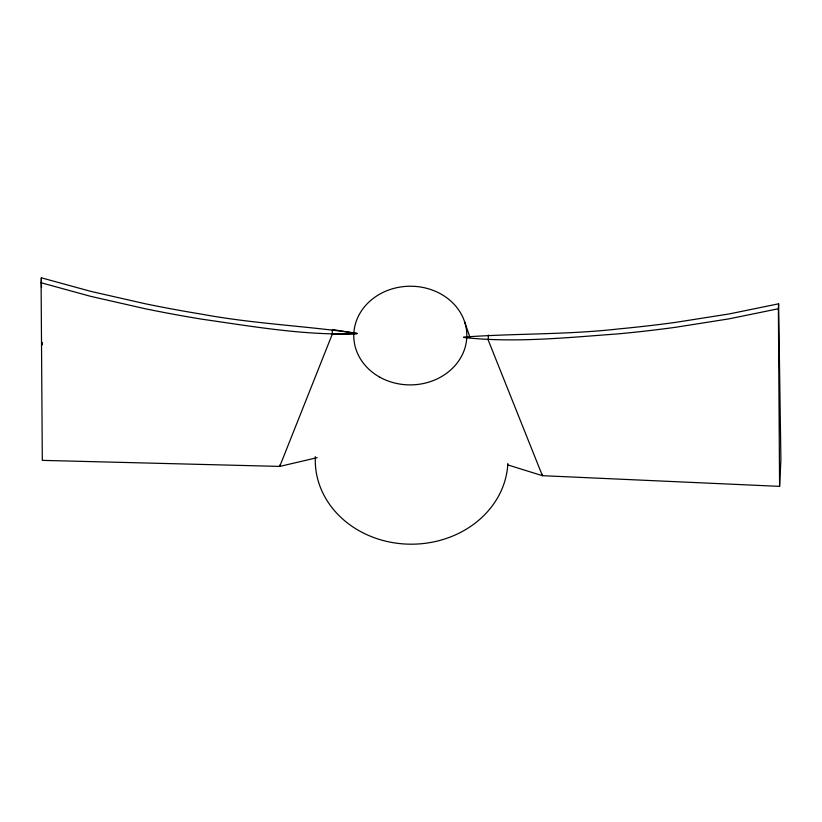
<?xml version="1.0" encoding="UTF-8"?>
<svg xmlns="http://www.w3.org/2000/svg" width="822" height="822" viewBox="0 0 822 822"><rect width="100%" height="100%" fill="white"/><g stroke="black" fill="none" stroke-linecap="round" stroke-linejoin="round"><path stroke-width="1.23" d="M41.1 282.747L41.347 277.815L90.934 291.409L145.186 303.75A761.727 371.143 2.8 0 0 202.089 314.251C253.32 323.755 305.507 325.892 356.954 333.342L356.943 333.701C304.921 335.695 253.197 326.498 201.852 319.183A761.727 371.071 2.8 0 1 144.939 308.682L90.697 296.352L41.1 282.747L42.312 460.371L279.727 466.413L317.2 457.669M279.799 465.047L279.727 466.413L332.17 334.451L332.407 329.519L356.943 333.516L332.17 334.451M488.422 335.027L488.176 339.959L542.397 475.681L779.585 486.367L780.9 459.817L778.619 303.811L729.268 313.922L675.242 322.43A761.727 371.143 2.8 0 1 618.514 328.934C567.067 334.852 515.188 333.3 463.659 337.102L463.639 337.462C515.024 343.103 566.903 337.595 618.267 333.866A761.727 371.071 2.8 0 0 674.996 327.372L729.032 318.854L778.372 308.743L778.619 303.811M542.469 474.304L542.397 475.681L508.202 465.036M464.553 321.577L469.958 337.277M41.347 277.815L41.49 287.566M42.292 342.404L42.323 344.85M778.372 308.743L779.585 486.367M507.852 463.485A96.338 84.101 -0.6 0 1 407.445 544.123A96.338 84.101 -0.6 0 1 315.36 456.693M379.949 377.257A56.523 49.341 -0.6 0 0 466.762 337.544A56.523 49.341 -0.6 0 0 384.182 291.872A56.523 49.341 -0.6 0 0 379.949 377.257"/></g></svg>
